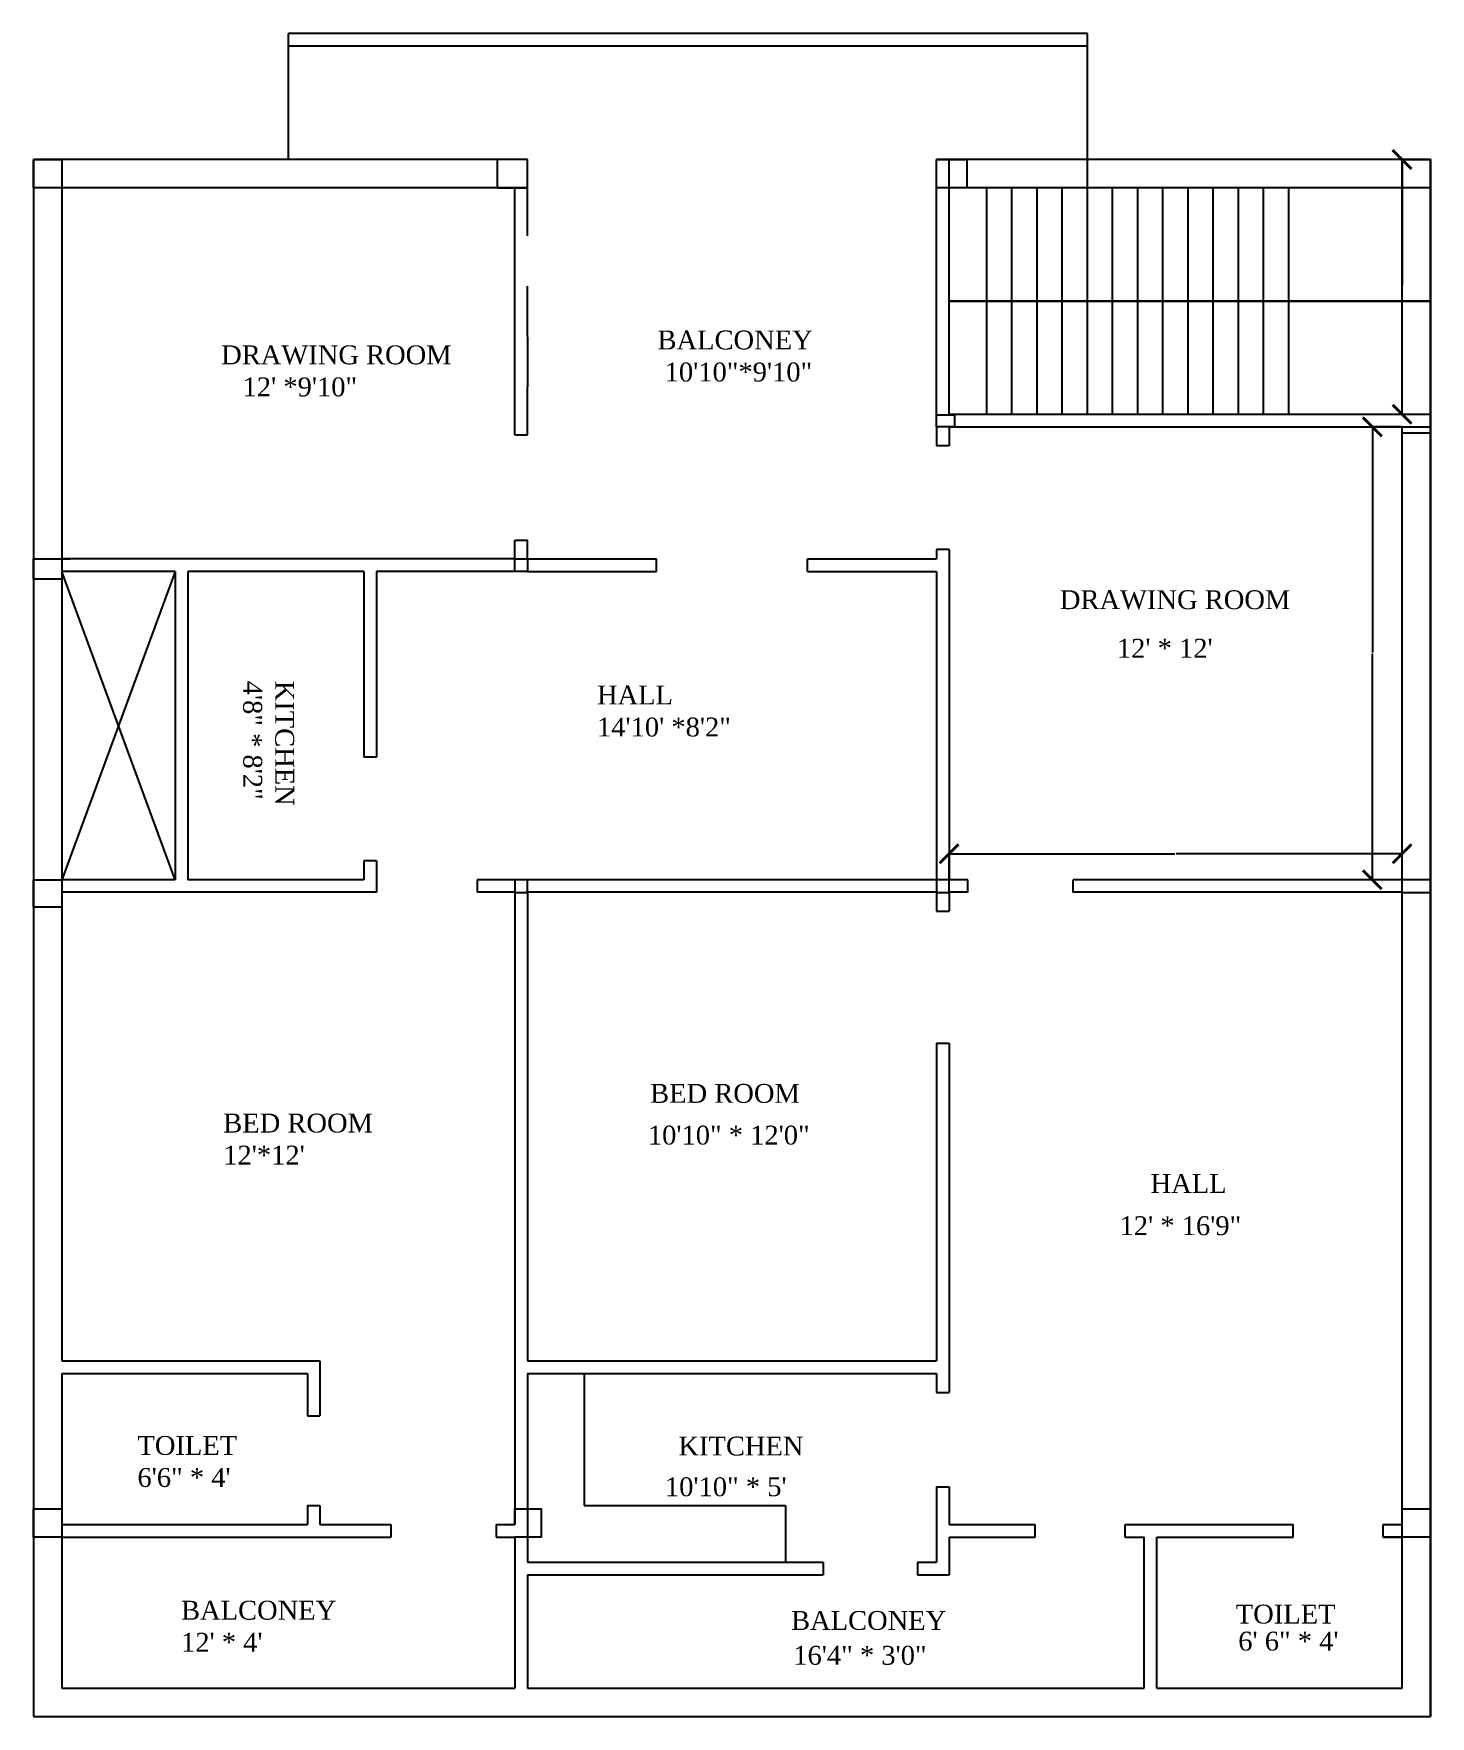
# Model space of a CAD drawing. Header units: feet. Extents: x 1572 to 2016, y 4531 to 5066.
import ezdxf

# ---------------------------------------------------------------- set-up
doc = ezdxf.new("R2010")
doc.units = ezdxf.units.FT
doc.header["$MEASUREMENT"] = 0
doc.layers.add('column', color=10, linetype='Continuous', plot=False)
doc.layers.add('door', color=50, linetype='Continuous', plot=False)
doc.styles.get("Standard").update_dxf_attribs({"font": 'times.ttf', "height": 6})
doc.dimstyles.get("Standard").update_dxf_attribs({"dimtxt": 0.18, "dimasz": 6, "dimexe": 0.18, "dimexo": 0.0625, "dimgap": 0.09, "dimtad": 0, "dimdec": 1, "dimzin": 0, "dimdsep": 46, "dimlunit": 3, "dimtxsty": 'Standard', "dimblk": 'ARCHTICK', "dimcen": 0.09, "dimadec": 0, "dimazin": 0, "dimtfac": 1, "dimtdec": 1, "dimtofl": 0, "dimtmove": 0, "dimatfit": 3, "dimfxl": 1, "dimtolj": 1, "dimtzin": 0, "dimarcsym": 0})

# ---------------------------------------------------------------- blocks, each defined once
blk = doc.blocks.new('_ArchTick')
at = {"color": 0, "linetype": 'ByBlock', "const_width": 0.15}
blk.add_lwpolyline([(-0.5, -0.5), (0.5, 0.5)], dxfattribs=at)
blk = doc.blocks.new('*D74')
at = {"layer": 'Defpoints', "color": 0, "transparency": 16777216}
for p in [(2006.63, 5025.66), (2006.63, 5025.66), (2006.63, 4944.66)]:
    blk.add_point(p, dxfattribs=at)
at = {"layer": 'door', "color": 0, "lineweight": -2, "transparency": 16777216}
for p, q in [((2006.57, 5025.66), (2006.45, 5025.66)), ((2006.63, 5025.66), (2006.63, 4985.59)), ((2006.63, 4944.66), (2006.63, 4984.73)), ((2006.57, 4944.66), (2006.45, 4944.66))]:
    blk.add_line(p, q, dxfattribs=at)
at = {"layer": 'door', "color": 0, "lineweight": -2, "transparency": 16777216, "xscale": 6, "yscale": 6, "zscale": 6}
for p, rotation in [((2006.63, 5025.66), 90), ((2006.63, 4944.66), 270)]:
    blk.add_blockref('_ArchTick', p, dxfattribs=dict(at, rotation=rotation))
at = {"layer": 'door', "color": 0, "transparency": 16777216, "insert": (2006.63, 4985.16), "char_height": 0.18, "attachment_point": 5, "rotation": 90}
blk.add_mtext('\\A1;6\'-9.0"', dxfattribs=at)
blk = doc.blocks.new('*D76')
at = {"layer": 'Defpoints', "color": 0, "transparency": 16777216}
for p in [(1997.2, 4940.66), (2006.63, 4940.66), (2006.63, 4796.66)]:
    blk.add_point(p, dxfattribs=at)
at = {"layer": 'door', "color": 0, "lineweight": -2, "transparency": 16777216}
for p, q in [((2006.57, 4940.66), (1997.02, 4940.66)), ((1997.2, 4940.66), (1997.2, 4868.89)), ((1997.2, 4796.66), (1997.2, 4868.44)), ((2006.57, 4796.66), (1997.02, 4796.66))]:
    blk.add_line(p, q, dxfattribs=at)
at = {"layer": 'door', "color": 0, "lineweight": -2, "transparency": 16777216, "xscale": 6, "yscale": 6, "zscale": 6}
for p, rotation in [((1997.2, 4940.66), 90), ((1997.2, 4796.66), 270)]:
    blk.add_blockref('_ArchTick', p, dxfattribs=dict(at, rotation=rotation))
at = {"layer": 'door', "color": 0, "transparency": 16777216, "insert": (1997.2, 4868.66), "char_height": 0.18, "attachment_point": 5, "rotation": 90}
blk.add_mtext("\\A1;12'", dxfattribs=at)
blk = doc.blocks.new('*D77')
at = {"layer": 'Defpoints', "color": 0, "transparency": 16777216}
for p in [(2006.63, 4804.93), (1862.63, 4796.66), (2006.63, 4796.66)]:
    blk.add_point(p, dxfattribs=at)
at = {"layer": 'door', "color": 0, "lineweight": -2, "transparency": 16777216}
for p, q in [((1862.63, 4796.72), (1862.63, 4805.11)), ((1862.63, 4804.93), (1934.4, 4804.93)), ((2006.63, 4804.93), (1934.85, 4804.93)), ((2006.63, 4796.72), (2006.63, 4805.11))]:
    blk.add_line(p, q, dxfattribs=at)
at = {"layer": 'door', "color": 0, "lineweight": -2, "transparency": 16777216, "xscale": 6, "yscale": 6, "zscale": 6, "rotation": 180}
blk.add_blockref('_ArchTick', (1862.63, 4804.93), dxfattribs=at)
at = {"layer": 'door', "color": 0, "lineweight": -2, "transparency": 16777216, "xscale": 6, "yscale": 6, "zscale": 6}
blk.add_blockref('_ArchTick', (2006.63, 4804.93), dxfattribs=at)
at = {"layer": 'door', "color": 0, "transparency": 16777216, "insert": (1934.63, 4804.93), "char_height": 0.18, "attachment_point": 5}
blk.add_mtext("\\A1;12'", dxfattribs=at)

msp = doc.modelspace()

# ---------------------------------------------------------------- linework, layer by layer
for p, q in [((1906.63, 5065.66), (1652.63, 5065.66)), ((1906.63, 5061.66), (1652.63, 5061.66)), ((1718.95, 5025.66), (1571.63, 5025.66)), ((1571.63, 5025.66), (1571.63, 4530.66)), ((1580.63, 5025.66), (1580.63, 4643.66)), ((2015.63, 5025.66), (1858.63, 5025.66)), ((1862.63, 4944.66), (1862.63, 5025.66)), ((2006.63, 4944.66), (2006.63, 5025.66)), ((2015.63, 5025.66), (2015.63, 4530.66)), ((2015.63, 4530.66), (2015.63, 5025.66)), ((1728.63, 5016.66), (1571.63, 5016.66)), ((2015.63, 5016.66), (1858.63, 5016.66)), ((1874.63, 4944.66), (1874.63, 5016.66)), ((1882.63, 4944.66), (1882.63, 5016.66)), ((1890.63, 4944.66), (1890.63, 5016.66)), ((1898.63, 4944.66), (1898.63, 5016.66)), ((1898.63, 4944.66), (1898.63, 5016.66)), ((1906.63, 4944.66), (1906.63, 5016.66)), ((1914.63, 4944.66), (1914.63, 5016.66)), ((1922.63, 4944.66), (1922.63, 5016.66)), ((1922.63, 4944.66), (1922.63, 5016.66)), ((1930.63, 4944.66), (1930.63, 5016.66)), ((1938.63, 4944.66), (1938.63, 5016.66)), ((1946.63, 4944.66), (1946.63, 5016.66)), ((1946.63, 4944.66), (1946.63, 5016.66)), ((1954.63, 4944.66), (1954.63, 5016.66)), ((1962.63, 4944.66), (1962.63, 5016.66)), ((1970.63, 4944.66), (1970.63, 5016.66)), ((2015.63, 4980.66), (1862.63, 4980.66)), ((1862.63, 4980.66), (2015.63, 4980.66)), ((1862.63, 4944.66), (2015.63, 4944.66)), ((1862.63, 4940.66), (2015.63, 4940.66)), ((2006.63, 4796.66), (2006.63, 4938.61)), ((2006.63, 4591.66), (2006.63, 4792.66)), ((1580.63, 4639.66), (1580.63, 4591.66)), ((1580.63, 4587.66), (1580.63, 4539.66)), ((2006.63, 4539.66), (2006.63, 4587.66)), ((1580.63, 4539.66), (1724.63, 4539.66)), ((1728.63, 4539.66), (1924.63, 4539.66)), ((1728.63, 4539.66), (1858.63, 4539.66)), ((1928.63, 4539.66), (2006.63, 4539.66)), ((1571.63, 4530.66), (2015.63, 4530.66))]:
    msp.add_line(p, q)
at = {"layer": 'column'}
for p, q in [((1652.63, 5025.66), (1652.63, 5065.66)), ((1906.63, 5061.66), (1906.63, 5065.66)), ((1906.63, 5016.66), (1906.63, 5061.66)), ((1728.63, 5016.66), (1728.63, 5025.66)), ((1858.63, 4944.46), (1858.63, 5016.66)), ((1858.63, 4940.66), (1858.63, 4944.46)), ((2015.63, 4596.66), (2015.63, 4587.66))]:
    msp.add_line(p, q, dxfattribs=at)
for points in [[(1571.63, 5025.66), (1580.63, 5025.66), (1580.63, 5016.66), (1571.63, 5016.66)], [(1858.63, 5025.66), (1868.31, 5025.66), (1868.31, 5016.66), (1858.63, 5016.66)], [(2006.63, 5025.66), (2015.63, 5025.66), (2015.63, 5016.66), (2006.63, 5016.66)], [(1571.63, 4898.66), (1580.63, 4898.66), (1580.63, 4892.26), (1571.63, 4892.26)], [(1728.63, 4894.66), (1724.63, 4894.66), (1724.63, 4898.66), (1728.63, 4898.66)], [(1571.63, 4796.66), (1580.63, 4796.66), (1580.63, 4787.94), (1571.63, 4787.94)], [(1724.63, 4796.66), (1724.63, 4792.65), (1728.63, 4792.65), (1728.63, 4796.66)], [(1862.63, 4792.65), (1862.63, 4796.66), (1858.63, 4796.66), (1858.63, 4792.65)], [(2006.59, 4796.66), (2006.59, 4792.65), (2015.63, 4792.65), (2015.63, 4796.66)], [(1571.63, 4596.66), (1580.63, 4596.66), (1580.63, 4587.66), (1571.63, 4587.66)]]:
    msp.add_lwpolyline(points, close=True, dxfattribs=at)
for points in [[(1728.63, 5025.66), (1718.95, 5025.66), (1718.95, 5016.66), (1728.63, 5016.66)], [(1858.63, 4944.46), (1864.37, 4944.46), (1864.37, 4940.66), (1858.63, 4940.66)], [(2006.63, 4944.66), (2015.63, 4944.66), (2015.63, 4938.61), (2006.63, 4938.61), (2006.63, 4940.66)], [(1724.63, 4591.66), (1724.63, 4596.66), (1732.93, 4596.66), (1732.93, 4587.66), (1724.63, 4587.66)], [(2015.63, 4587.66), (2006.63, 4587.66), (2006.63, 4596.66), (2015.63, 4596.66)]]:
    msp.add_lwpolyline(points, dxfattribs=at)
at = {"layer": 'door'}
for p, q in [((1724.63, 5001.41), (1724.63, 5016.66)), ((1728.63, 5001.41), (1728.63, 5016.66)), ((1724.63, 4953.41), (1724.63, 5001.41)), ((1728.5, 4985.33), (1728.5, 4985.33)), ((1728.5, 4985.33), (1728.63, 4953.41)), ((1724.63, 4938.16), (1724.63, 4953.41)), ((1728.63, 4938.16), (1728.63, 4953.41)), ((1858.63, 4940.66), (1858.63, 4944.66)), ((1724.63, 4938.16), (1728.63, 4938.16)), ((1858.63, 4940.66), (1858.63, 4934.66)), ((1862.63, 4940.66), (1862.63, 4934.66)), ((1862.63, 4934.66), (1858.63, 4934.66)), ((1724.63, 4898.66), (1724.63, 4904.66)), ((1724.63, 4904.66), (1728.63, 4904.66)), ((1728.63, 4898.66), (1728.63, 4904.66)), ((1862.63, 4901.66), (1858.63, 4901.66)), ((1858.63, 4901.66), (1858.63, 4898.66)), ((1862.63, 4901.66), (1862.63, 4896.83)), ((1715.47, 4898.66), (1580.63, 4898.66)), ((1580.63, 4898.66), (1583.23, 4898.66)), ((1724.63, 4898.66), (1715.47, 4898.66)), ((1728.63, 4898.66), (1769.63, 4898.66)), ((1728.63, 4898.66), (1728.63, 4898.66)), ((1769.63, 4894.66), (1769.63, 4898.66)), ((1817.63, 4894.66), (1817.63, 4898.66)), ((1817.63, 4898.66), (1858.63, 4898.66)), ((1862.63, 4896.83), (1862.63, 4796.66)), ((1616.63, 4894.66), (1580.63, 4796.66)), ((1616.63, 4796.66), (1580.63, 4894.66)), ((1616.63, 4894.66), (1580.63, 4894.66)), ((1580.63, 4892.26), (1580.63, 4796.66)), ((1616.63, 4894.66), (1616.63, 4796.66)), ((1676.63, 4894.66), (1620.63, 4894.66)), ((1620.63, 4894.66), (1620.63, 4796.66)), ((1676.63, 4894.66), (1676.63, 4835.66)), ((1696.43, 4894.66), (1680.63, 4894.66)), ((1680.63, 4894.66), (1680.63, 4835.66)), ((1724.63, 4894.66), (1696.43, 4894.66)), ((1728.63, 4894.66), (1769.63, 4894.66)), ((1817.63, 4894.66), (1858.63, 4894.66)), ((1858.63, 4894.66), (1858.63, 4796.66)), ((1680.63, 4835.66), (1676.63, 4835.66)), ((1680.63, 4802.66), (1676.63, 4802.66)), ((1676.63, 4802.66), (1676.63, 4796.66)), ((1680.63, 4802.66), (1680.63, 4792.66)), ((1580.63, 4796.66), (1580.63, 4796.66)), ((1616.63, 4796.66), (1580.63, 4796.66)), ((1676.63, 4796.66), (1620.63, 4796.66)), ((1715.86, 4796.66), (1712.63, 4796.66)), ((1712.63, 4796.66), (1712.63, 4792.66)), ((1868.63, 4796.66), (1712.63, 4796.66)), ((1868.63, 4792.65), (1868.63, 4796.66)), ((2006.63, 4796.66), (1902.13, 4796.66)), ((1902.13, 4792.65), (1902.13, 4796.66)), ((1680.63, 4792.66), (1580.63, 4792.66)), ((1724.63, 4792.66), (1712.63, 4792.66)), ((1724.63, 4792.66), (1724.63, 4591.66)), ((1728.63, 4792.66), (1728.63, 4643.66)), ((1858.63, 4792.66), (1728.63, 4792.66)), ((1858.63, 4792.65), (1858.63, 4792.65)), ((1858.63, 4792.65), (1858.63, 4786.65)), ((1868.63, 4792.66), (1862.63, 4792.66)), ((1862.63, 4792.65), (1862.63, 4786.65)), ((2006.63, 4792.66), (1902.13, 4792.66)), ((1858.63, 4786.65), (1862.63, 4786.65)), ((1858.63, 4744.65), (1862.63, 4744.65)), ((1858.63, 4744.65), (1858.63, 4643.66)), ((1862.63, 4744.65), (1862.63, 4633.66)), ((1580.63, 4643.66), (1662.63, 4643.66)), ((1580.63, 4639.66), (1658.63, 4639.66)), ((1658.63, 4639.66), (1658.63, 4626.26)), ((1662.63, 4643.66), (1662.63, 4626.26)), ((1662.63, 4643.66), (1662.63, 4643.66)), ((1728.63, 4643.66), (1858.63, 4643.66)), ((1728.63, 4639.66), (1858.63, 4639.66)), ((1728.63, 4639.66), (1728.63, 4579.66)), ((1746.63, 4639.66), (1746.63, 4597.66)), ((1858.63, 4639.66), (1858.63, 4633.66)), ((1858.63, 4633.66), (1862.63, 4633.66)), ((1658.63, 4626.26), (1662.63, 4626.26)), ((1858.63, 4603.66), (1862.63, 4603.66)), ((1858.63, 4603.66), (1858.63, 4579.66)), ((1862.63, 4603.66), (1862.63, 4591.66)), ((1658.63, 4597.66), (1662.63, 4597.66)), ((1658.63, 4597.66), (1658.63, 4591.66)), ((1662.63, 4597.66), (1662.63, 4591.66)), ((1746.63, 4597.66), (1810.63, 4597.66)), ((1810.63, 4597.66), (1810.63, 4579.66)), ((1580.63, 4591.66), (1658.63, 4591.66)), ((1662.63, 4591.66), (1685.13, 4591.66)), ((1685.13, 4591.66), (1685.13, 4587.66)), ((1718.63, 4591.66), (1718.63, 4587.66)), ((1718.63, 4591.66), (1724.63, 4591.66)), ((1862.63, 4591.66), (1890.03, 4591.66)), ((1890.03, 4587.66), (1890.03, 4591.66)), ((1918.63, 4587.66), (1918.63, 4591.66)), ((1918.63, 4591.66), (1972.03, 4591.66)), ((1972.03, 4587.66), (1972.03, 4591.66)), ((2000.63, 4587.66), (2000.63, 4591.66)), ((2000.63, 4591.66), (2006.63, 4591.66)), ((2000.63, 4591.66), (2006.63, 4591.66)), ((1580.63, 4587.66), (1685.13, 4587.66)), ((1718.63, 4587.66), (1724.63, 4587.66)), ((1724.63, 4587.66), (1724.63, 4539.66)), ((1862.63, 4587.66), (1890.03, 4587.66)), ((1862.63, 4587.66), (1890.03, 4587.66)), ((1862.63, 4587.66), (1862.63, 4575.66)), ((1918.63, 4587.66), (1924.63, 4587.66)), ((1918.63, 4587.66), (1924.63, 4587.66)), ((1924.63, 4539.66), (1924.63, 4587.66)), ((1928.63, 4539.66), (1928.63, 4587.66)), ((1928.63, 4587.66), (1972.03, 4587.66)), ((1928.63, 4587.66), (1972.03, 4587.66)), ((2000.63, 4587.66), (2006.63, 4587.66)), ((2000.63, 4587.66), (2006.63, 4587.66)), ((2006.63, 4587.66), (2000.88, 4587.66)), ((1728.63, 4579.66), (1822.63, 4579.66)), ((1822.63, 4579.66), (1822.63, 4575.66)), ((1852.63, 4579.66), (1852.63, 4575.66)), ((1852.63, 4579.66), (1858.63, 4579.66)), ((1728.63, 4575.66), (1822.63, 4575.66)), ((1728.63, 4575.66), (1728.63, 4539.66)), ((1852.63, 4575.66), (1862.63, 4575.66)), ((1928.63, 4539.66), (2006.63, 4539.66))]:
    msp.add_line(p, q, dxfattribs=at)

# ---------------------------------------------------------------- texts
at = {"layer": 'door', "color": 4}
for s, p in [('BALCONEY', (1769.95, 4965.27)), ('DRAWING ROOM', (1631.24, 4960.53)), (' 10\'10"*9\'10"', (1769.95, 4955.08)), ('   12\' *9\'10"', (1631.24, 4950.35)), ('DRAWING ROOM', (1897.86, 4882.69)), ("12' * 12'", (1915.98, 4867.25)), ('HALL ', (1750.7, 4852.39)), ('14\'10\' *8\'2"', (1750.7, 4842.2)), ('BED ROOM', (1767.61, 4725.73)), ('BED ROOM', (1631.9, 4716.29)), ('10\'10" * 12\'0"', (1766.88, 4712.46)), ("12'*12'", (1631.9, 4706.1)), ('HALL ', (1926.69, 4697.07)), ('12\' * 16\'9" ', (1916.83, 4683.66)), ('TOILET', (1604.62, 4613.79)), ('KITCHEN', (1776.6, 4613.6)), ('6\'6" * 4\'', (1604.62, 4603.6)), ('10\'10" * 5\'', (1772.3, 4600.65)), ('BALCONEY', (1618.48, 4561.4)), ('BALCONEY', (1812.4, 4558.15)), ('TOILET', (1953.78, 4560.17)), ("12' * 4'", (1618.48, 4551.22)), ('16\'4" * 3\'0"', (1813.11, 4547.07)), ('6\' 6" * 4\'', (1954.56, 4551.58))]:
    msp.add_text(s, height=6, dxfattribs=at).set_placement(p)
for s, p in [('4\'8" * 8\'2"', (1638.24, 4859.94)), ('KITCHEN', (1648.42, 4859.95))]:
    msp.add_text(s, height=6, rotation=270.0471, dxfattribs=at).set_placement(p)

# ---------------------------------------------------------------- dimensions: what is measured, and where the dimension line sits
at = {"layer": 'door'}
for base, p1, p2, picture, middle in [((2006.63, 5025.66), (2006.63, 4944.66), (2006.63, 5025.66), '*D74', (2006.63, 4985.16)), ((1997.2, 4940.66), (2006.63, 4796.66), (2006.63, 4940.66), '*D76', (1997.2, 4868.66))]:
    dim = msp.add_linear_dim(base=base, p1=p1, p2=p2, angle=90, dimstyle='Standard', dxfattribs=at)
    dim.commit()
    dim.dimension.update_dxf_attribs({"geometry": picture, "text_midpoint": middle})
dim = msp.add_linear_dim(base=(2006.63, 4804.93), p1=(1862.63, 4796.66), p2=(2006.63, 4796.66), dimstyle='Standard', dxfattribs=at)
dim.commit()
dim.dimension.update_dxf_attribs({"geometry": '*D77', "text_midpoint": (1934.63, 4804.93)})

doc.saveas('drawing.dxf')
